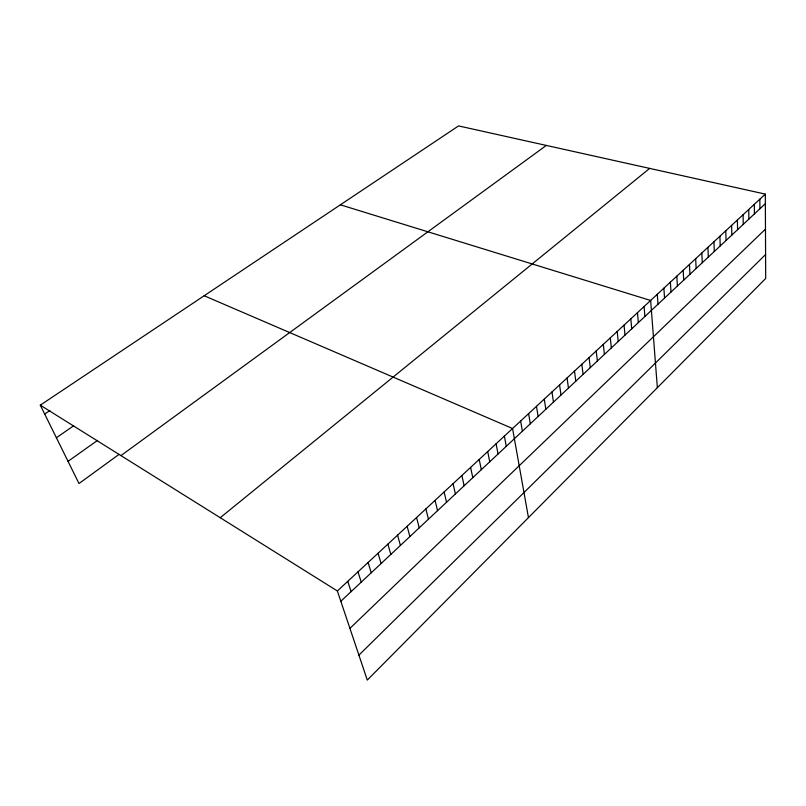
<?xml version="1.0" encoding="UTF-8"?>
<svg xmlns="http://www.w3.org/2000/svg" width="806" height="806" viewBox="0 0 806 806"><rect width="100%" height="100%" fill="white"/><g stroke="black" fill="none" stroke-linecap="round" stroke-linejoin="round"><path stroke-width="1.21" d="M358.912 655.157L765.589 254.525M349.925 628.388L765.478 229.106M340.827 601.256L765.357 203.666M765.317 194.115L765.7 278.473L367.284 680.083L337.371 590.979L765.317 194.115L458.554 125.917L40.3 405.156L78.998 483.529L119.127 454.332M220.229 517.714L649.656 168.404M120.95 455.602L546.337 145.433M68.047 461.344L97.526 440.398M56.39 437.729L73.608 425.81M44.693 414.062L49.901 410.556M340.374 204.815L650.633 300.467L657.353 387.686M204.18 295.742L512.556 428.52L528.454 517.623M40.3 405.156L337.371 590.979M347.759 581.348L351.104 591.634M357.995 571.857L361.239 582.134M368.1 562.487L371.234 572.774M378.054 553.248L381.097 563.535M387.877 544.141L390.829 554.427M397.57 535.154L400.421 545.44M407.131 526.288L409.891 536.574M416.561 517.543L419.241 527.819M425.87 508.908L428.46 519.185M435.059 500.395L437.557 510.661M444.116 491.992L446.534 502.259M453.063 483.691L455.4 493.957M461.888 475.51L464.145 485.756M470.603 467.42L472.79 477.666M479.207 459.44L481.313 469.686M487.711 451.562L489.736 461.798M496.093 443.784L498.048 454.01M504.375 436.106L506.269 446.312M520.636 421.034L522.389 431.22M528.615 413.629L530.298 423.815M536.494 406.325L538.116 416.49M544.272 399.101L545.833 409.257M551.969 391.968L553.46 402.113M559.566 384.925L561.006 395.051M567.071 377.964L568.452 388.079M574.487 371.082L575.806 381.188M581.821 364.282L583.081 374.377M589.065 357.562L590.274 367.637M596.228 350.922L597.377 360.987M603.301 344.364L604.409 354.408M610.293 337.875L611.351 347.9M617.215 331.457L618.212 341.472M624.046 325.12L625.003 335.115M630.806 318.854L631.713 328.828M637.486 312.657L638.342 322.622M644.095 306.532L644.911 316.476M657.283 294.291L658.008 304.205M663.872 288.195L664.547 298.089M670.37 282.16L671.005 292.034M676.808 276.196L677.393 286.049M683.166 270.292L683.72 280.125M689.462 264.459L689.966 274.272M695.679 258.686L696.142 268.489M701.835 252.983L702.258 262.766M707.92 247.341L708.303 257.094M713.945 241.76L714.287 251.492M719.899 236.229L720.211 245.951M725.783 230.768L726.065 240.47M731.616 225.368L731.858 235.05M737.379 220.018L737.591 229.68M743.082 214.728L743.253 224.37M748.734 209.489L748.865 219.111M754.315 204.311L754.426 213.912M759.846 199.183L759.917 208.764"/></g></svg>
